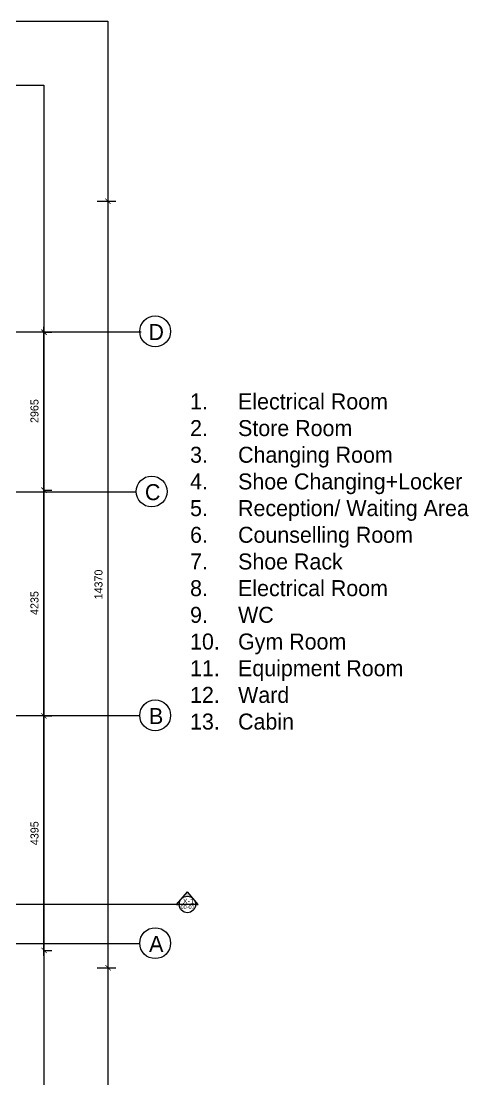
# Model space of a CAD drawing. Header units: millimetres. Extents: x 173236 to 801264, y -94969 to 615039.
# Drawn here: x 655447 to 663840, y 54453 to 74297 of the extents above; entities that cross this region are included whole.
import ezdxf
from ezdxf.enums import TextEntityAlignment as Align

# ---------------------------------------------------------------- set-up
doc = ezdxf.new("R2010")
doc.units = ezdxf.units.MM
doc.header["$MEASUREMENT"] = 0
doc.header["$PDMODE"] = 2
doc.layers.add('00-Def-points', color=7, linetype='Continuous', plot=False)
for name, color, linetype in [('VOX-A-ANNO-DIMS', 160, 'Continuous'), ('VOX-A-ANNO-GRID', 253, 'Continuous'), ('VOX-A-ANNO-GRID-LINE', 254, 'Continuous'), ('VOX-A-ANNO-SECT', 200, 'Continuous'), ('VOX-A-ANNO-SECT-LINE', 201, 'Continuous'), ('VOX-A-ANNO-TEXT', 30, 'Continuous')]:
    doc.layers.add(name, color=color, linetype=linetype)
doc.styles.add('1.5 mm Rotis Annotative', font='', dxfattribs={"height": 1.5})
doc.styles.add('2 mm Rotis Annotative', font='', dxfattribs={"height": 2})
doc.styles.add('3 mm Rotis Annotative', font='', dxfattribs={"height": 3})
doc.styles.get('1.5 mm Rotis Annotative').set_extended_font_data('Rotis Sans Serif')
doc.styles.get('2 mm Rotis Annotative').set_extended_font_data('Rotis Sans Serif')
doc.styles.get('3 mm Rotis Annotative').set_extended_font_data('Rotis Sans Serif')
doc.dimstyles.new('1.5 mm Rotis Annotative', dxfattribs={"dimtxt": 1.5, "dimasz": 1, "dimexe": 1.5, "dimexo": 0, "dimgap": 1, "dimtad": 1, "dimdec": 0, "dimrnd": 5, "dimzin": 0, "dimdsep": 46, "dimtxsty": '1.5 mm Rotis Annotative', "dimblk": 'ARCHTICK', "dimcen": 0.09, "dimdle": 1, "dimadec": 0, "dimazin": 0, "dimtfac": 1, "dimtdec": 0, "dimtofl": 0, "dimtmove": 1, "dimatfit": 3, "dimfxl": 2, "dimfxlon": 1, "dimtolj": 1, "dimtzin": 0, "dimarcsym": 0})

# ---------------------------------------------------------------- blocks, each defined once
blk = doc.blocks.new('VOX-A-GRID-TAG')
at = {"layer": 'VOX-A-ANNO-GRID'}
blk.add_circle((0, 0), 1.447, dxfattribs=at)
at = {"layer": 'VOX-A-ANNO-GRID', "style": '1.5 mm Rotis Annotative'}
blk.add_attdef('O1', text='', height=1.5, dxfattribs=at).set_placement((0.097, -0.81), align=Align.CENTER)
blk = doc.blocks.new('dd')
at = {"layer": 'VOX-A-ANNO-GRID-LINE', "transparency": 33554610}
for p, q in [((725774, 159771), (698033, 159771)), ((725680, 156773), (697940, 156773)), ((725746, 152576), (698005, 152576)), ((725747, 148306), (698006, 148306))]:
    blk.add_line(p, q, dxfattribs=at)
at = {"xscale": 199.8152530431017, "yscale": 199.8152530431017, "zscale": 199.8152530431017}
for p, values in [((726035, 159784), {'O1': 'D'}), ((725969, 156783), {'O1': 'C'}), ((726035, 152586), {'O1': 'B'}), ((726036, 148316), {'O1': 'A'})]:
    blk.add_blockref('VOX-A-GRID-TAG', p, dxfattribs=at).add_auto_attribs(values)
blk = doc.blocks.new('_ArchTick')
at = {"color": 0, "linetype": 'ByBlock', "const_width": 0.15}
blk.add_lwpolyline([(-0.5, -0.5), (0.5, 0.5)], dxfattribs=at)
blk = doc.blocks.new('*D485')
at = {"layer": 'Defpoints', "color": 0, "transparency": 16777216}
for p in [(656000, 164366), (656000, 164366), (656000, 159971)]:
    blk.add_point(p, dxfattribs=at)
at = {"layer": 'VOX-A-ANNO-DIMS', "color": 0, "lineweight": -2, "transparency": 16777216}
for p, q in [((656000, 159871), (656000, 164466)), ((656000, 164366), (656150, 164366)), ((656000, 159971), (656150, 159971))]:
    blk.add_line(p, q, dxfattribs=at)
at = {"layer": 'VOX-A-ANNO-DIMS', "color": 0, "lineweight": -2, "transparency": 16777216, "xscale": 100, "yscale": 100, "zscale": 100}
for p, rotation in [((656000, 164366), 90), ((656000, 159971), 270)]:
    blk.add_blockref('_ArchTick', p, dxfattribs=dict(at, rotation=rotation))
at = {"layer": 'VOX-A-ANNO-DIMS', "color": 0, "transparency": 16777216, "insert": (655823, 162168), "char_height": 150, "attachment_point": 5, "rotation": 90, "style": '1.5 mm Rotis Annotative'}
blk.add_mtext('\\A1;4395', dxfattribs=at)
blk = doc.blocks.new('*D486')
at = {"layer": 'Defpoints', "color": 0, "transparency": 16777216}
for p in [(656000, 168599), (656000, 168599), (656000, 164366)]:
    blk.add_point(p, dxfattribs=at)
at = {"layer": 'VOX-A-ANNO-DIMS', "color": 0, "lineweight": -2, "transparency": 16777216}
for p, q in [((656000, 164266), (656000, 168699)), ((656000, 168599), (656150, 168599)), ((656000, 164366), (656150, 164366))]:
    blk.add_line(p, q, dxfattribs=at)
at = {"layer": 'VOX-A-ANNO-DIMS', "color": 0, "lineweight": -2, "transparency": 16777216, "xscale": 100, "yscale": 100, "zscale": 100}
for p, rotation in [((656000, 168599), 90), ((656000, 164366), 270)]:
    blk.add_blockref('_ArchTick', p, dxfattribs=dict(at, rotation=rotation))
at = {"layer": 'VOX-A-ANNO-DIMS', "color": 0, "transparency": 16777216, "insert": (655823, 166482), "char_height": 150, "attachment_point": 5, "rotation": 90, "style": '1.5 mm Rotis Annotative'}
blk.add_mtext('\\A1;4235', dxfattribs=at)
blk = doc.blocks.new('*D487')
at = {"layer": 'Defpoints', "color": 0, "transparency": 16777216}
for p in [(656000, 171561), (656000, 171561), (656000, 168599)]:
    blk.add_point(p, dxfattribs=at)
at = {"layer": 'VOX-A-ANNO-DIMS', "color": 0, "lineweight": -2, "transparency": 16777216}
for p, q in [((656000, 168499), (656000, 171661)), ((656000, 171561), (656150, 171561)), ((656000, 168599), (656150, 168599))]:
    blk.add_line(p, q, dxfattribs=at)
at = {"layer": 'VOX-A-ANNO-DIMS', "color": 0, "lineweight": -2, "transparency": 16777216, "xscale": 100, "yscale": 100, "zscale": 100}
for p, rotation in [((656000, 171561), 90), ((656000, 168599), 270)]:
    blk.add_blockref('_ArchTick', p, dxfattribs=dict(at, rotation=rotation))
at = {"layer": 'VOX-A-ANNO-DIMS', "color": 0, "transparency": 16777216, "insert": (655823, 170080), "char_height": 150, "attachment_point": 5, "rotation": 90, "style": '1.5 mm Rotis Annotative'}
blk.add_mtext('\\A1;2965', dxfattribs=at)
blk = doc.blocks.new('*D437')
at = {"layer": 'Defpoints', "color": 0, "transparency": 16777216}
for p in [(654373, 174014), (654373, 159646), (657200, 159646)]:
    blk.add_point(p, dxfattribs=at)
at = {"layer": 'VOX-A-ANNO-DIMS', "color": 0, "lineweight": -2, "transparency": 16777216}
for p, q in [((657200, 174114), (657200, 159546)), ((657000, 174014), (657350, 174014)), ((657000, 159646), (657350, 159646))]:
    blk.add_line(p, q, dxfattribs=at)
at = {"layer": 'VOX-A-ANNO-DIMS', "color": 0, "lineweight": -2, "transparency": 16777216, "xscale": 100, "yscale": 100, "zscale": 100}
for p, rotation in [((657200, 174014), 90), ((657200, 159646), 270)]:
    blk.add_blockref('_ArchTick', p, dxfattribs=dict(at, rotation=rotation))
at = {"layer": 'VOX-A-ANNO-DIMS', "color": 0, "transparency": 16777216, "insert": (657023, 166830), "char_height": 150, "attachment_point": 5, "rotation": 90, "style": '1.5 mm Rotis Annotative'}
blk.add_mtext('\\A1;14370', dxfattribs=at)
blk = doc.blocks.new('SECTION LINE')
at = {"layer": 'VOX-A-ANNO-SECT'}
h = blk.add_hatch(color=256, dxfattribs=at)
h.dxf.hatch_style = 1
h.paths.add_polyline_path([(151722, 22515, -0.174767), (151757, 22417), (151807, 22417)])
h.paths.add_polyline_path([(151603, 22651), (151488, 22518, -0.446281), (151717, 22520)])
h.paths.add_polyline_path([(151486, 22516), (151400, 22417), (151450, 22417, -0.178515)])
for p, q in [((151400, 22417), (151603, 22651)), ((151807, 22417), (151603, 22651)), ((151400, 22417), (151450, 22417)), ((151757, 22417), (151807, 22417))]:
    blk.add_line(p, q, dxfattribs=at)
blk.add_circle((151603, 22417), 154, dxfattribs=at)
at = {"layer": 'VOX-A-ANNO-SECT-LINE'}
blk.add_line((151757, 22417), (123743, 22417), dxfattribs=at)
at = {"layer": 'VOX-A-ANNO-SECT', "style": '2 mm Rotis Annotative'}
for p in [(123589, 22429), (151603, 22429)]:
    blk.add_attdef('00', text='', height=100, dxfattribs=at).set_placement(p, align=Align.CENTER)
at = {"layer": 'VOX-A-ANNO-SECT', "style": '1.5 mm Rotis Annotative'}
for p in [(123460, 22332), (151475, 22332)]:
    blk.add_attdef('00-01', p, '', height=75, dxfattribs=at)
blk = doc.blocks.new('DIM')
at = {"layer": '00-Def-points'}
for points in [[(632074.5, 177389.1), (657199.6, 177389.1), (657199.6, 155864.9), (632074.5, 155864.9)], [(633274.5, 176189.1), (655999.6, 176189.1), (655999.6, 157064.9), (633274.5, 157064.9)]]:
    blk.add_lwpolyline(points, close=True, dxfattribs=at)
at = {"layer": 'VOX-A-ANNO-DIMS'}
for p1, p2, distance, picture, middle in [((654373.1, 174013.7), (654373.1, 159645.6), 2826.5, '*D437', (657023.4, 166829.7)), ((655999.6, 159970.6), (655999.6, 164366), 0, '*D485', (655823.4, 162168.3))]:
    dim = blk.add_aligned_dim(p1=p1, p2=p2, distance=distance, dimstyle='1.5 mm Rotis Annotative', dxfattribs=at)
    dim.commit()
    dim.dimension.update_dxf_attribs({"geometry": picture, "text_midpoint": middle})
for base, p1, p2, picture, middle in [((655999.6, 171561.3), (655999.6, 168598.6), (655999.6, 171561.3), '*D487', (655823.4, 170080)), ((655999.6, 168598.6), (655999.6, 164366), (655999.6, 168598.6), '*D486', (655823.4, 166482.3))]:
    dim = blk.add_linear_dim(base=base, p1=p1, p2=p2, angle=270, dimstyle='1.5 mm Rotis Annotative', dxfattribs=at)
    dim.commit()
    dim.dimension.update_dxf_attribs({"geometry": picture, "text_midpoint": middle})

msp = doc.modelspace()

# ---------------------------------------------------------------- block references
msp.add_blockref('DIM', (-125, -103091.9))
at = {"layer": '00-Def-points'}
ref = msp.add_blockref('SECTION LINE', (506960.5, 35323.1), dxfattribs=at)
ref.add_attrib('00', 'X-1', dxfattribs={"layer": 'VOX-A-ANNO-SECT', "height": 100, "style": '2 mm Rotis Annotative'}).set_placement((658583.9, 57752), align=Align.CENTER)
ref.add_attrib('00-01', '00-01', (658435.1, 57655.5), dxfattribs={"layer": 'VOX-A-ANNO-SECT', "height": 75, "style": '1.5 mm Rotis Annotative'})
at = {"layer": 'VOX-A-ANNO-GRID-LINE'}
msp.add_blockref('dd', (-68075.9, -91301.9), dxfattribs=at)

# ---------------------------------------------------------------- texts
at = {"layer": 'VOX-A-ANNO-TEXT', "insert": (658313.7, 67320.1), "char_height": 300, "attachment_point": 1, "style": '3 mm Rotis Annotative'}
msp.add_mtext_dynamic_manual_height_columns('\\pxi-3,l4,t4;1.^IElectrical Room\\P2.^IStore Room\\P3.^IChanging Room\\P4.^IShoe Changing+Locker\\P5.^IReception/ Waiting Area\\P6.^ICounselling Room\\P7.^IShoe Rack\\P8.^IElectrical Room\\P9.^IWC\\P10.^IGym Room\\P11.^IEquipment Room\\P12.^IWard\\P13.^ICabin', width=18461.383, gutter_width=1000, heights=[11277.6], dxfattribs=at)

doc.saveas('drawing.dxf')
